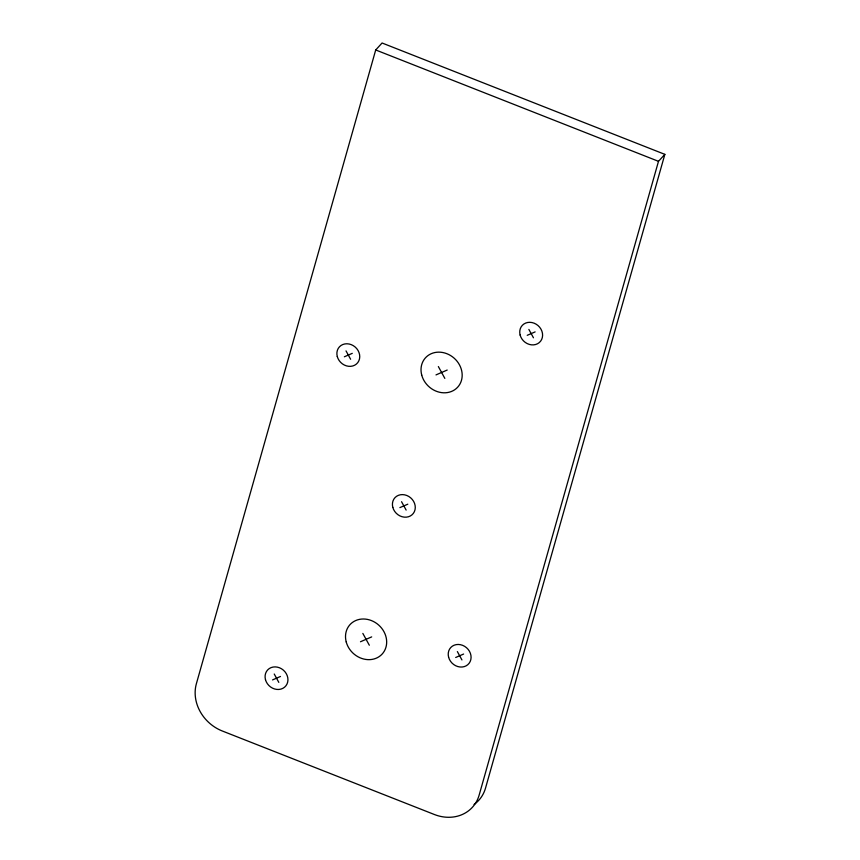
<?xml version="1.0" encoding="UTF-8"?>
<svg xmlns="http://www.w3.org/2000/svg" width="860" height="860" viewBox="0 0 860 860"><rect width="100%" height="100%" fill="white"/><g stroke="black" fill="none" stroke-linecap="round" stroke-linejoin="round"><path stroke-width="1.29" d="M375.712 49.966L196.381 683.711A38.732 33.83 42.4 0 0 222.288 730.989L434.375 814.506A38.732 33.83 42.4 0 0 479.16 795.07L658.491 161.325L664.855 154.359L382.077 43L375.712 49.966L658.491 161.325M664.855 154.359L485.524 788.104A38.732 33.83 42.4 0 1 474.064 804.476M344.355 356.782L352.267 353.352M435.998 374.906L447.2 370.047M527.212 335.325L535.124 331.895M399.889 507.615L407.801 504.186M272.555 679.916L280.478 676.476M360.49 641.754L371.681 636.894M455.692 657.481L463.615 654.041M528.879 329.434L533.458 337.786M438.363 366.564L444.835 378.389M346.021 350.891L350.6 359.243M401.555 501.724L406.135 510.077M457.359 651.579L461.938 659.942M362.845 633.422L369.327 645.236M274.232 674.014L278.812 682.378M421.722 375.078A21.79 19.027 42.4 0 0 456.165 388.645A21.79 19.027 42.4 0 0 446.91 353.718A21.79 19.027 42.4 0 0 421.722 375.078M346.214 641.925A21.79 19.027 42.4 0 0 380.658 655.492A21.79 19.027 42.4 0 0 371.402 620.565A21.79 19.027 42.4 0 0 346.214 641.925M392.805 507.346A12.104 10.567 42.4 0 0 411.94 514.882A12.104 10.567 42.4 0 0 406.791 495.478A12.104 10.567 42.4 0 0 392.805 507.346M337.27 356.513A12.104 10.567 42.4 0 0 356.406 364.049A12.104 10.567 42.4 0 0 351.256 344.645A12.104 10.567 42.4 0 0 337.27 356.513M520.128 335.056A12.104 10.567 42.4 0 0 539.263 342.592A12.104 10.567 42.4 0 0 534.114 323.188A12.104 10.567 42.4 0 0 520.128 335.056M265.471 679.636A12.104 10.567 42.4 0 0 284.606 687.172A12.104 10.567 42.4 0 0 279.468 667.768A12.104 10.567 42.4 0 0 265.471 679.636M448.608 657.201A12.104 10.567 42.4 0 0 467.743 664.737A12.104 10.567 42.4 0 0 462.605 645.333A12.104 10.567 42.4 0 0 448.608 657.201"/></g></svg>
